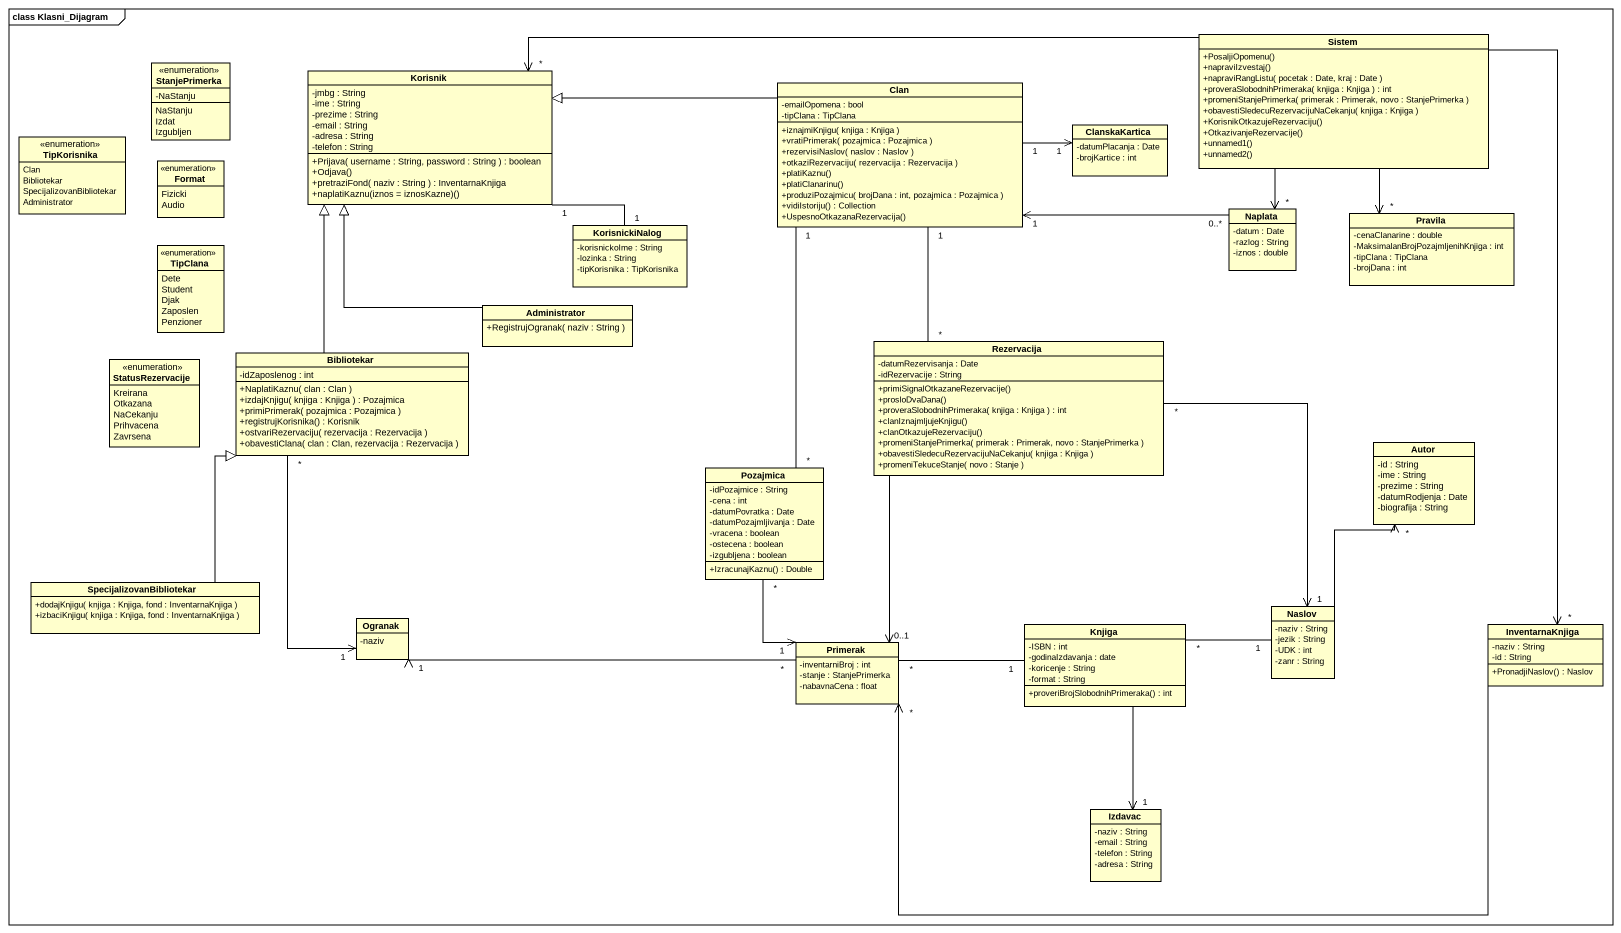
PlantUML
@startuml
mainframe class Klasni_Dijagram
hide circle
hide empty members
skinparam classAttributeIconSize 0
enum StanjePrimerka {
  -NaStanju
  NaStanju
  Izdat
  Izgubljen
}
class Sistem {
  +PosaljiOpomenu()
  +napraviIzvestaj()
  +napraviRangListu( pocetak : Date, kraj : Date )
  +proveraSlobodnihPrimeraka( knjiga : Knjiga ) : int
  +promeniStanjePrimerka( primerak : Primerak, novo : StanjePrimerka )
  +obavestiSledecuRezervacijuNaCekanju( knjiga : Knjiga )
  +KorisnikOtkazujeRezervaciju()
  +OtkazivanjeRezervacije()
  +unnamed1()
  +unnamed2()
}
class Korisnik {
  -jmbg : String
  -ime : String
  -prezime : String
  -email : String
  -adresa : String
  -telefon : String
  +Prijava( username : String, password : String ) : boolean
  +Odjava()
  +pretraziFond( naziv : String ) : InventarnaKnjiga
  +naplatiKaznu(iznos = iznosKazne)()
}
class Clan {
  -emailOpomena : bool
  -tipClana : TipClana
  +iznajmiKnjigu( knjiga : Knjiga )
  +vratiPrimerak( pozajmica : Pozajmica )
  +rezervisiNaslov( naslov : Naslov )
  +otkaziRezervaciju( rezervacija : Rezervacija )
  +platiKaznu()
  +platiClanarinu()
  +produziPozajmicu( brojDana : int, pozajmica : Pozajmica )
  +vidiIstoriju() : Collection
  +UspesnoOtkazanaRezervacija()
}
enum TipKorisnika {
  Clan
  Bibliotekar
  SpecijalizovanBibliotekar
  Administrator
}
class ClanskaKartica {
  -datumPlacanja : Date
  -brojKartice : int
}
enum Format {
  Fizicki
  Audio
}
class Naplata {
  -datum : Date
  -razlog : String
  -iznos : double
}
class Pravila {
  -cenaClanarine : double
  -MaksimalanBrojPozajmljenihKnjiga : int
  -tipClana : TipClana
  -brojDana : int
}
enum TipClana {
  Dete
  Student
  Djak
  Zaposlen
  Penzioner
}
class KorisnickiNalog {
  -korisnickoIme : String
  -lozinka : String
  -tipKorisnika : TipKorisnika
}
class Administrator {
  +RegistrujOgranak( naziv : String )
}
enum StatusRezervacije {
  Kreirana
  Otkazana
  NaCekanju
  Prihvacena
  Zavrsena
}
class Bibliotekar {
  -idZaposlenog : int
  +NaplatiKaznu( clan : Clan )
  +izdajKnjigu( knjiga : Knjiga ) : Pozajmica
  +primiPrimerak( pozajmica : Pozajmica )
  +registrujKorisnika() : Korisnik
  +ostvariRezervaciju( rezervacija : Rezervacija )
  +obavestiClana( clan : Clan, rezervacija : Rezervacija )
}
class Rezervacija {
  -datumRezervisanja : Date
  -idRezervacije : String
  +primiSignalOtkazaneRezervacije()
  +prosloDvaDana()
  +proveraSlobodnihPrimeraka( knjiga : Knjiga ) : int
  +clanIznajmljujeKnjigu()
  +clanOtkazujeRezervaciju()
  +promeniStanjePrimerka( primerak : Primerak, novo : StanjePrimerka )
  +obavestiSledecuRezervacijuNaCekanju( knjiga : Knjiga )
  +promeniTekuceStanje( novo : Stanje )
}
class Autor {
  -id : String
  -ime : String
  -prezime : String
  -datumRodjenja : Date
  -biografija : String
}
class Pozajmica {
  -idPozajmice : String
  -cena : int
  -datumPovratka : Date
  -datumPozajmljivanja : Date
  -vracena : boolean
  -ostecena : boolean
  -izgubljena : boolean
  +IzracunajKaznu() : Double
}
class SpecijalizovanBibliotekar {
  +dodajKnjigu( knjiga : Knjiga, fond : InventarnaKnjiga )
  +izbaciKnjigu( knjiga : Knjiga, fond : InventarnaKnjiga )
}
class Naslov {
  -naziv : String
  -jezik : String
  -UDK : int
  -zanr : String
}
class Ogranak {
  -naziv
}
class Primerak {
  -inventarniBroj : int
  -stanje : StanjePrimerka
  -nabavnaCena : float
}
class Knjiga {
  -ISBN : int
  -godinaIzdavanja : date
  -koricenje : String
  -format : String
  +proveriBrojSlobodnihPrimeraka() : int
}
class InventarnaKnjiga {
  -naziv : String
  -id : String
  +PronadjiNaslov() : Naslov
}
class Izdavac {
  -naziv : String
  -email : String
  -telefon : String
  -adresa : String
}
Sistem -left-> "*" Korisnik
Sistem --> "*" Naplata
Sistem --> "*" Pravila
Sistem --> "*" InventarnaKnjiga
Korisnik "1" -right- "1" KorisnickiNalog
Clan -left-|> Korisnik
Clan "1" -right-> "1" ClanskaKartica
Clan "1" -- "*" Rezervacija
Clan "1" -- "*" Pozajmica
Naplata "0..*" -left-> "1" Clan
Administrator -up-|> Korisnik
Bibliotekar -up-|> Korisnik
Bibliotekar "*" --> "1" Ogranak
Rezervacija "*" --> "1" Naslov
Rezervacija --> "0..1" Primerak
Pozajmica "*" --> "1" Primerak
SpecijalizovanBibliotekar -up-|> Bibliotekar
Naslov -up-> "*" Autor
Primerak "*" -left-> "1" Ogranak
Primerak "*" -right- "1" Knjiga
Knjiga "*" -right- "1" Naslov
Knjiga --> "1" Izdavac
InventarnaKnjiga -left-> "*" Primerak
@enduml
